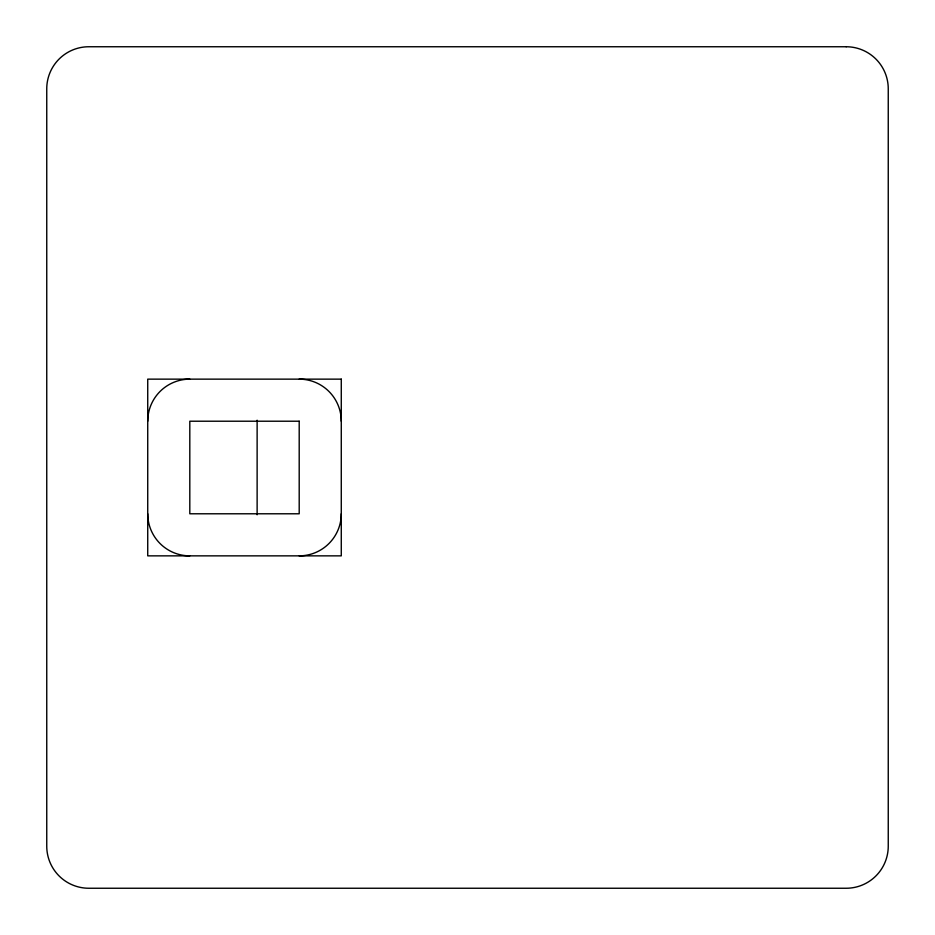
<?xml version="1.0" encoding="UTF-8"?>
<svg xmlns="http://www.w3.org/2000/svg" width="935" height="935" viewBox="0 0 935 935"><rect width="100%" height="100%" fill="white"/><g stroke="black" fill="none" stroke-linecap="round" stroke-linejoin="round"><path stroke-width="1.4" d="M257.125 420.212L257.125 514.788M299.2 379.142A42.075 42.075 0 0 1 341.275 421.217M341.275 513.783A42.075 42.075 0 0 1 299.2 555.857M189.805 555.857A42.075 42.075 0 0 1 147.73 513.783M147.73 421.217A42.075 42.075 0 0 1 189.805 379.142M846.175 46.75L88.825 46.75A42.075 42.075 0 0 0 46.75 88.825L46.75 846.175A42.075 42.075 0 0 0 88.825 888.25L846.175 888.25A42.075 42.075 0 0 0 888.25 846.175L888.25 88.825A42.075 42.075 0 0 0 846.175 46.75M341.275 379.142L147.73 379.142L147.73 555.857L341.275 555.857L341.275 379.142M299.2 421.217L189.805 421.217L189.805 513.783L299.2 513.783L299.2 421.217"/></g></svg>
